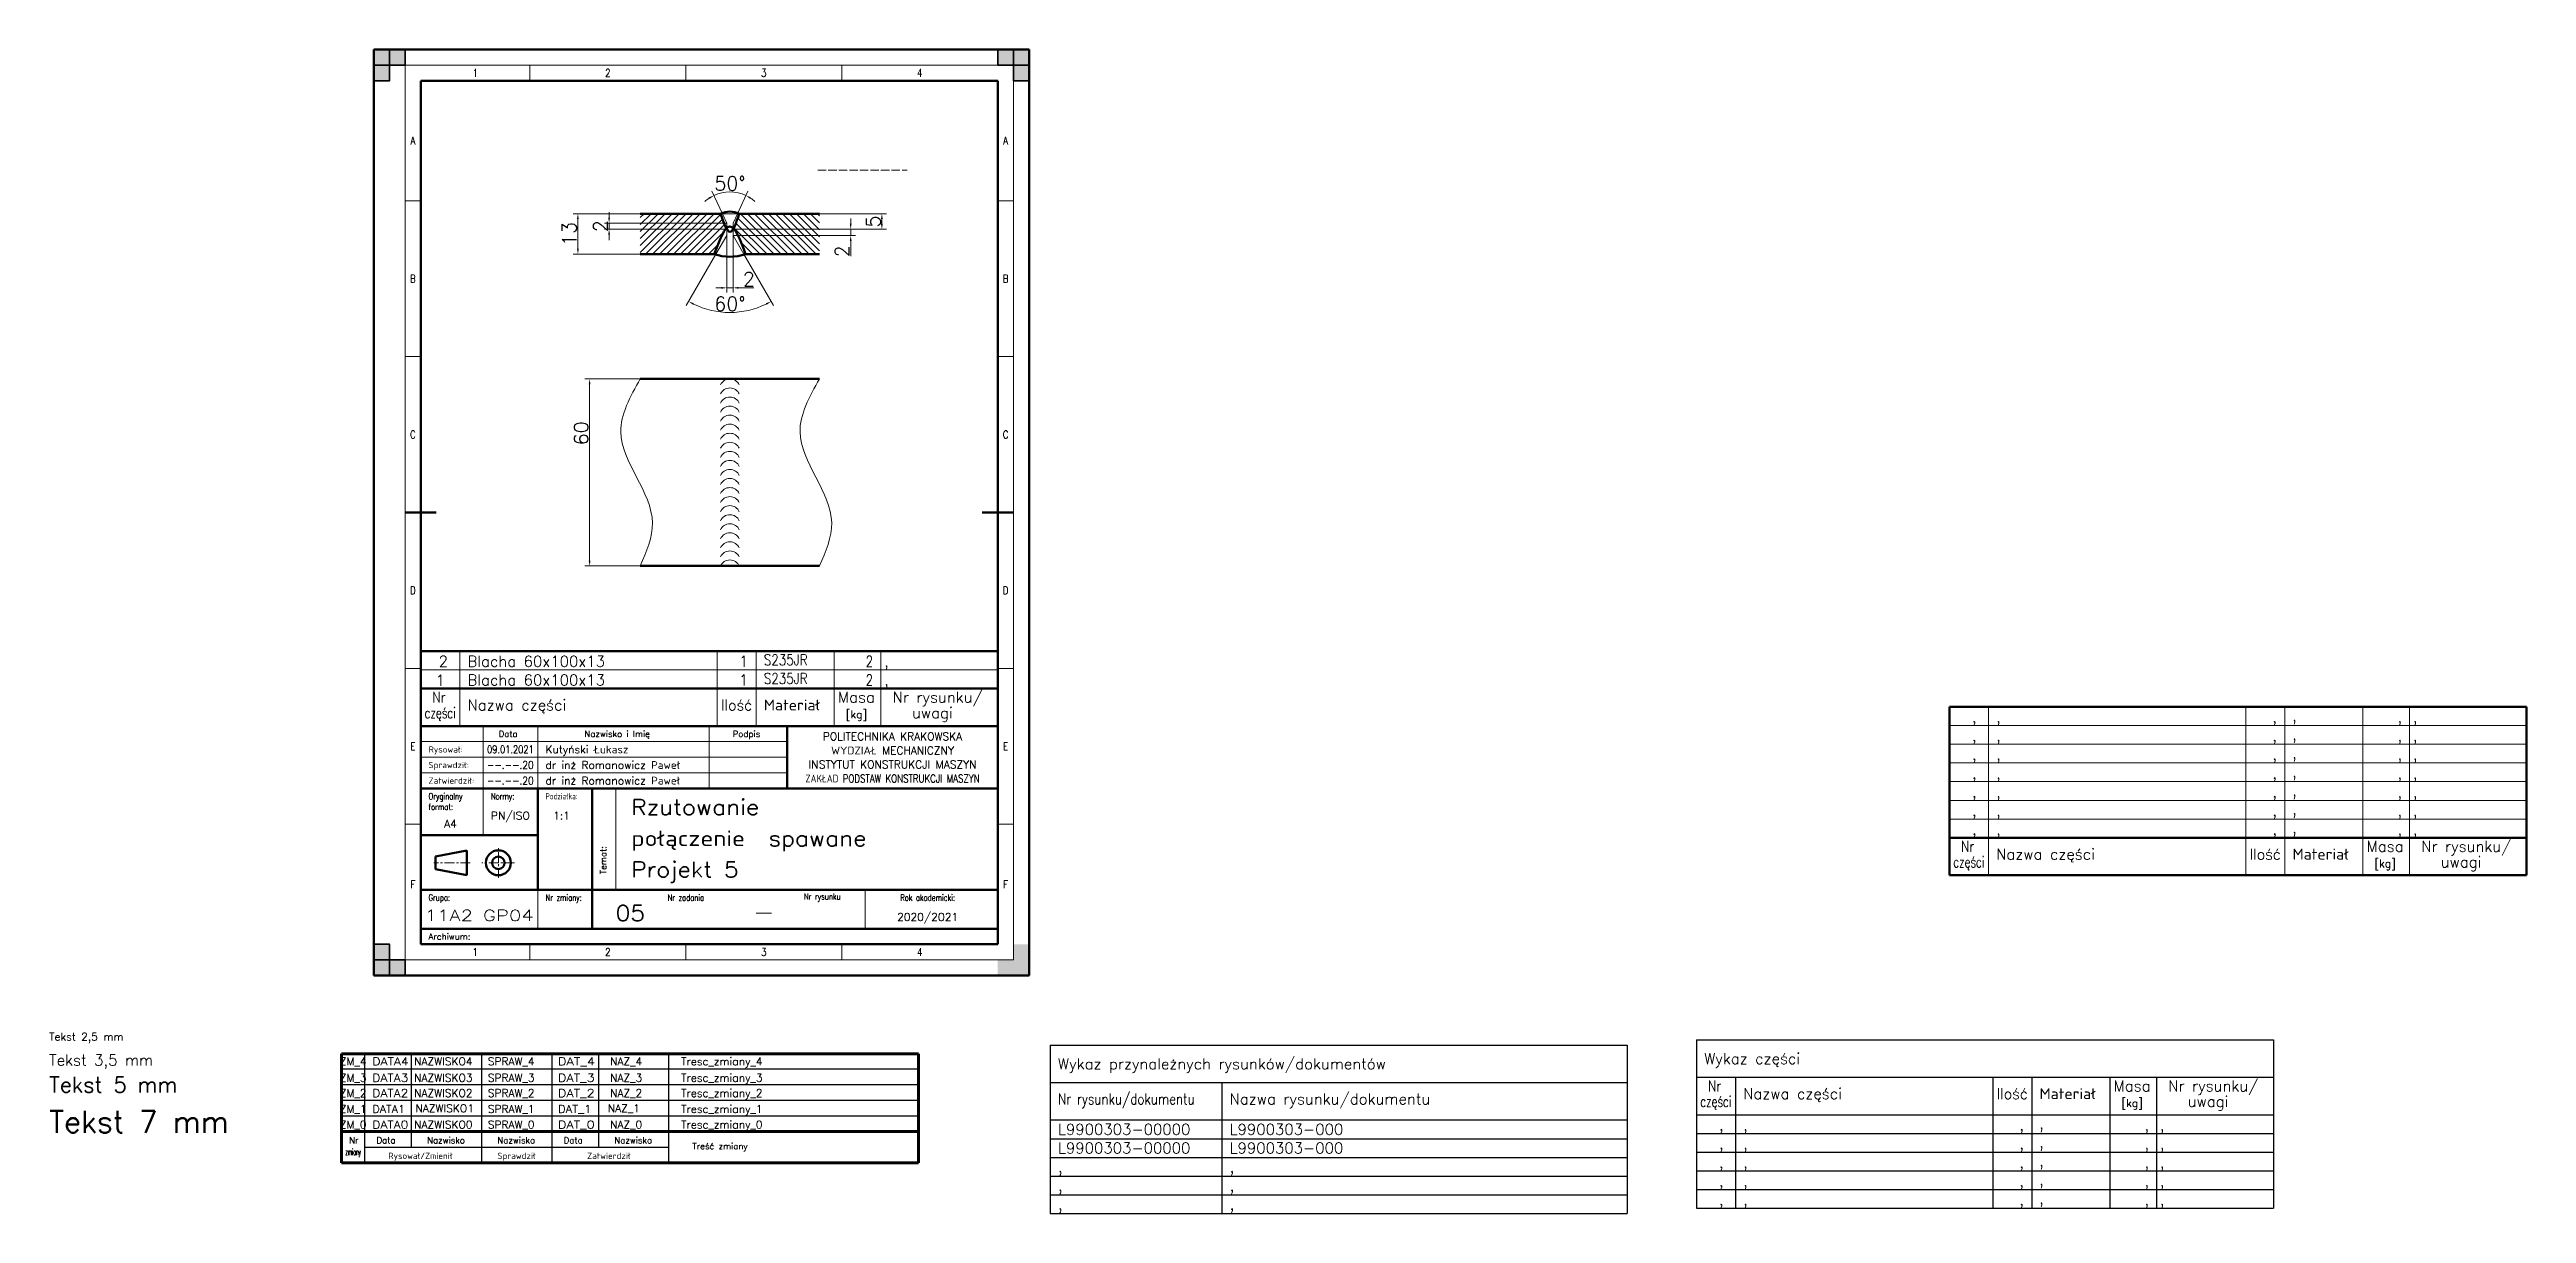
# Paper-space layout 'Layout1' of a CAD drawing. Extents: x -107 to 687, y -80 to 294.
# The model-space entities are those that its viewports show. They can reach past a viewport. Long polylines and large blocks are cut down to what shows.
import ezdxf
from ezdxf.enums import TextEntityAlignment as Align

# ---------------------------------------------------------------- set-up
doc = ezdxf.new("R2010")
doc.units = 0
for name, pattern in [('AM_ISO02W050', [7.5, 6, -1.5]), ('CENTER', [50.8, 31.75, -6.35, 6.35, -6.35]), ('HIDDEN', [9.525, 6.35, -3.175])]:
    doc.linetypes.add(name, pattern=pattern)
doc.layers.get('0').update_dxf_attribs({"linetype": 'CONTINUOUS', "lineweight": 35})
doc.layers.get('Defpoints').update_dxf_attribs({"linetype": 'CONTINUOUS'})
for name, color, linetype, lineweight in [('0A widoczne krawedzie i zarysy', 7, 'CONTINUOUS', 50), ('1 zarysy kladow miejscowych', 7, 'CONTINUOUS', 18), ('3 niewidoczne krawedzie', 6, 'HIDDEN', 18), ('5 wymiarowanie', 7, 'CONTINUOUS', 18), ('6 tekst 2.5mm', 7, 'CONTINUOUS', 25), ('6_35 tekst', 7, 'CONTINUOUS', 35), ('6_5 tekst', 11, 'CONTINUOUS', 50), ('6_7 tekst', 5, 'CONTINUOUS', 70), ('7 osie', 7, 'CENTER', 18), ('8 kreskowanie', 7, 'CONTINUOUS', 18), ('RAMKA', 7, 'CONTINUOUS', 15), ('TB_RYS', 7, 'CONTINUOUS', 15), ('TB_TEXT', 7, 'CONTINUOUS', 18)]:
    doc.layers.add(name, color=color, linetype=linetype, lineweight=lineweight)
for name, color, linetype in [('PRZYDOC0', 7, 'CONTINUOUS'), ('PRZYDOPL', 7, 'CONTINUOUS'), ('TABZMIAN', 7, 'CONTINUOUS'), ('WYKAZ_CZ', 7, 'CONTINUOUS'), ('WYKAZ_PL', 7, 'CONTINUOUS'), ('ZMIANYPL', 7, 'CONTINUOUS')]:
    doc.layers.add(name, color=color, linetype=linetype)
doc.styles.get("Standard").update_dxf_attribs({"font": 'simplex.shx'})
doc.dimstyles.new('STW25', dxfattribs={"dimscale": 0.5, "dimtxt": 5, "dimasz": 3.5, "dimexe": 3, "dimexo": 0, "dimgap": 1, "dimtad": 1, "dimdec": 1, "dimzin": 9, "dimdsep": 46, "dimtxsty": 'Standard', "dimcen": 0, "dimclrd": 256, "dimclre": 256, "dimclrt": 256, "dimadec": 1, "dimazin": 2, "dimtp": 0.1, "dimtm": 0.1, "dimtfac": 0.71, "dimtdec": 1, "dimtmove": 0, "dimatfit": 3, "dimfxl": 1, "dimtzin": 0, "dimlwd": -1, "dimlwe": -1, "dimarcsym": 0})

# ---------------------------------------------------------------- blocks, each defined once
blk = doc.blocks.new('PRZYDOC')
at = {"layer": 'PRZYDOC0'}
for p, q in [((-185, 0), (0, 0)), ((-185, 0), (-185, -54)), ((0, 0), (0, -54)), ((-185, -12), (0, -12)), ((-130, -12), (-130, -54)), ((-185, -24), (0, -24))]:
    blk.add_line(p, q, dxfattribs=at)
at = {"layer": 'PRZYDOC0', "color": 1}
for p, q in [((-185, -30), (0, -30)), ((-185, -36), (0, -36)), ((-185, -42), (0, -42)), ((-185, -48), (0, -48)), ((-185, -54), (0, -54))]:
    blk.add_line(p, q, dxfattribs=at)
at = {"layer": 'PRZYDOPL'}
for s, p in [('Wykaz przynależnych rysunków/dokumentów', (-182.5, -7.75)), ('Nazwa rysunku/dokumentu', (-127.5, -19)), ('L9900303-00000', (-182.5, -28.75)), ('L9900303-00000', (-182.5, -34.75)), ('L9900303-000', (-127.5, -28.75)), ('L9900303-000', (-127.5, -34.75)), (',', (-182.5, -40.75)), (',', (-182.5, -46.75)), (',', (-127.5, -40.75)), (',', (-127.5, -46.75)), (',', (-182.5, -52.75)), (',', (-127.5, -52.75))]:
    blk.add_text(s, height=3.5, dxfattribs=at).set_placement(p)
at = {"layer": 'PRZYDOPL', "width": 0.8}
blk.add_text('Nr rysunku/dokumentu', height=3.5, dxfattribs=at).set_placement((-182.5, -19))
blk = doc.blocks.new('WykazCzesci')
at = {"layer": 'WYKAZ_CZ'}
for p, q in [((-185, 0), (0, 0)), ((-185, 0), (-185, -54)), ((0, 0), (0, -54)), ((-185, -12), (0, -12)), ((-172.5, -12), (-172.5, -54)), ((-90, -12), (-90, -54)), ((-77.5, -12), (-77.5, -54)), ((-52.5, -12), (-52.5, -54)), ((-37.5, -12), (-37.5, -54)), ((-185, -24), (0, -24))]:
    blk.add_line(p, q, dxfattribs=at)
at = {"layer": 'WYKAZ_CZ', "color": 1}
for p, q in [((-185, -30), (0, -30)), ((-185, -42), (0, -42)), ((-185, -54), (0, -54))]:
    blk.add_line(p, q, dxfattribs=at)
at = {"layer": 'WYKAZ_CZ', "color": 2}
for p, q in [((-185, -36), (0, -36)), ((-185, -48), (0, -48))]:
    blk.add_line(p, q, dxfattribs=at)
at = {"layer": 'WYKAZ_PL'}
for s, p in [('Wykaz części', (-182.5, -7.75)), ('Nazwa części', (-170, -19)), ('Materiał', (-75, -19)), ('Masa', (-51.25, -16.5)), ('Nr rysunku/', (-33.75, -16.5)), ('uwagi', (-27.5, -21.5)), (',', (-170, -29)), (',', (-170, -35)), (',', (-170, -41)), (',', (-170, -47)), (',', (-170, -53))]:
    blk.add_text(s, height=3.5, dxfattribs=at).set_placement(p)
at = {"layer": 'WYKAZ_PL', "width": 0.8}
for s, p in [('Nr ', (-181.25, -16.5)), (',', (-75, -28.5)), (',', (-36.25, -29)), (',', (-75, -34.5)), (',', (-36.25, -35)), (',', (-75, -40.5)), (',', (-75, -46.5)), (',', (-36.25, -41)), (',', (-36.25, -47)), (',', (-75, -52.5)), (',', (-36.25, -53))]:
    blk.add_text(s, height=3.5, dxfattribs=at).set_placement(p)
at = {"layer": 'WYKAZ_PL'}
for s, width, p, p2 in [('Ilość', 0.9375, (-88.75, -19), (-78.75, -19)), ('części', 0.666667, (-183.75, -21.5), (-173.75, -21.5))]:
    blk.add_text(s, height=3.5, dxfattribs=dict(at, width=width)).set_placement(p, p2, align=Align.FIT)
at = {"layer": 'WYKAZ_PL', "color": 2}
blk.add_text('[kg]', height=2.5, dxfattribs=at).set_placement((-48.75, -21.5))
at = {"layer": 'WYKAZ_PL'}
for p in [(-176.25, -29), (-80, -29), (-176.25, -35), (-80, -35), (-176.25, -41), (-176.25, -47), (-80, -41), (-80, -47), (-176.25, -53), (-80, -53)]:
    blk.add_text(',', height=3.5, dxfattribs=at).set_placement(p, align=Align.RIGHT)
at = {"layer": 'WYKAZ_PL', "width": 0.8}
for p in [(-40, -29), (-40, -35), (-40, -41), (-40, -47), (-40, -53)]:
    blk.add_text(',', height=3.5, dxfattribs=at).set_placement(p, align=Align.RIGHT)
blk = doc.blocks.new('OPIS_TR1')
at = {"layer": 'TB_TEXT', "color": 2, "linetype": 'Continuous'}
for tag, width, p, p2 in [('Data', 1.880597, (-163.75, 61.25), (-148.75, 61.25)), ('Data', 1.880597, (-163.75, 56.25), (-148.75, 56.25)), ('Data', 1.880597, (-163.75, 51.25), (-148.75, 51.25)), ('Normy', 1.071429, (-162.5, 40), (-150, 40))]:
    blk.add_attdef(tag, text='', height=2.5, dxfattribs=dict(at, width=width)).set_placement(p, p2, align=Align.FIT)
for tag, p in [('Kreslarz', (-145, 62.5)), ('Kontroler', (-145, 57.5)), ('Decydent', (-145, 52.5)), ('Sciezka_dostepu', (-163.69, 2.5))]:
    blk.add_attdef(tag, text='', height=2.5, dxfattribs=at).set_placement(p, align=Align.MIDDLE_LEFT)
blk.add_attdef('Format', text='', height=2.5, dxfattribs=at).set_placement((-177.5, 36.67), align=Align.BOTTOM_LEFT)
blk.add_attdef('Skala', (-142.5, 40), '', height=2.5, dxfattribs=at)
at = {"layer": 'TB_TEXT', "color": 30, "linetype": 'Continuous', "width": 1.1}
for tag, p in [('LINIA_TYTULU_1', (-117.5, 40)), ('LINIA_TYTULU_2', (-117.5, 30)), ('LINIA_TYTULU_3', (-117.5, 20))]:
    blk.add_attdef(tag, text='', height=5, dxfattribs=at).set_placement(p, align=Align.BOTTOM_LEFT)
at = {"layer": 'TB_TEXT', "color": 7, "linetype": 'Continuous', "width": 2.1875}
blk.add_attdef('ZADANIE', text='', height=3.5, dxfattribs=at).set_placement((-183.75, 7.5), (-148.75, 7.5), align=Align.FIT)
at = {"layer": 'TB_TEXT', "color": 7, "linetype": 'Continuous'}
blk.add_attdef('REV', text='', height=3.5, dxfattribs=at).set_placement((-137.92, 7.5), align=Align.CENTER)
at = {"layer": 'TB_TEXT', "color": 30, "linetype": 'Continuous', "width": 1.1}
for tag, p in [('Z9900303', (-122.5, 7.5)), ('000', (-65, 7.5))]:
    blk.add_attdef(tag, p, '', height=5, dxfattribs=at)
at = {"layer": 'TB_TEXT', "color": 2, "linetype": 'Continuous'}
blk.add_attdef('Z9900313-999', text='', height=2.5, dxfattribs=at).set_placement((-22.5, 10), align=Align.TOP_CENTER)
blk = doc.blocks.new('TABRYS_1')
at = {"layer": '0A widoczne krawedzie i zarysy', "color": 7, "linetype": 'Continuous'}
for p, q in [((-185, 0), (-185, 70)), ((0, 70), (-185, 70)), ((-67.5, 50), (-67.5, 70)), ((0, 70), (0, 0)), ((0, 50), (-185, 50)), ((-147.5, 17.5), (-147.5, 50)), ((-130, 50), (-130, 5)), ((-185, 17.5), (0, 17.5)), ((0, 5), (-185, 5)), ((0, 0), (-185, 0))]:
    blk.add_line(p, q, dxfattribs=at)
at = {"layer": '0A widoczne krawedzie i zarysy', "linetype": 'Continuous'}
blk.add_line((-147.5, 35), (-185, 35), dxfattribs=at)
at = {"layer": 'TB_RYS', "linetype": 'Continuous'}
for p, q in [((-67.5, 65), (-185, 65)), ((-165, 50), (-165, 70)), ((-147.5, 50), (-147.5, 70)), ((-92.5, 50), (-92.5, 70)), ((-67.5, 60), (-185, 60)), ((-67.5, 55), (-185, 55)), ((-165, 35), (-165, 50)), ((-122.5, 17.5), (-122.5, 50))]:
    blk.add_line(p, q, dxfattribs=at)
at = {"layer": 'TB_RYS', "color": 7, "linetype": 'Continuous'}
for p, q in [((-147.5, 5), (-147.5, 17.5)), ((-42.5, 5), (-42.5, 17.5))]:
    blk.add_line(p, q, dxfattribs=at)
at = {"layer": 'TB_RYS'}
blk.add_line((-77.5, 10), (-72.5, 10), dxfattribs=at)
at = {"layer": 'TB_RYS', "linetype": 'Continuous'}
for s, p in [('Data', (-160, 67.5)), ('Nazwisko i Imię', (-132.5, 67.5)), ('Podpis', (-85, 67.5)), ('Sprawdził:', (-182.5, 57.5)), ('Rysował:', (-182.5, 62.5)), ('Zatwierdził:', (-182.5, 52.5)), ('Archiwum:', (-182.5, 2.5))]:
    blk.add_text(s, height=2, dxfattribs=at).set_placement(p, align=Align.MIDDLE_LEFT)
at = {"layer": 'TB_RYS'}
for s, p in [('POLITECHNIKA KRAKOWSKA', (-33.75, 64.67)), ('INSTYTUT KONSTRUKCJI MASZYN', (-33.75, 55.67)), ('WYDZIAŁ MECHANICZNY', (-33.75, 60.17))]:
    blk.add_text(s, height=2.5, dxfattribs=at).set_placement(p, align=Align.BOTTOM_CENTER)
at = {"layer": 'TB_RYS', "linetype": 'Continuous', "width": 0.8}
for s, p in [('Oryginalny', (-182.5, 47.5)), ('Normy:', (-162.5, 47.5)), ('Podziałka:', (-145, 47.5)), ('Grupa:', (-182.5, 15)), ('Nr zmiany:', (-145, 15))]:
    blk.add_text(s, height=2, dxfattribs=at).set_placement(p, align=Align.MIDDLE_LEFT)
at = {"layer": 'TB_RYS', "width": 0.81}
blk.add_text('ZAKŁAD PODSTAW KONSTRUKCJI MASZYN', height=2.5, dxfattribs=at).set_placement((-33.75, 51.17), align=Align.BOTTOM_CENTER)
at = {"layer": 'TB_RYS', "linetype": 'Continuous', "width": 0.8}
blk.add_text('format:', height=2, dxfattribs=at).set_placement((-182.5, 42.5), align=Align.BOTTOM_LEFT)
at = {"layer": 'TB_RYS', "linetype": 'Continuous'}
blk.add_text('Temat:', height=2, rotation=90, dxfattribs=at).set_placement((-127.5, 22.5), align=Align.TOP_LEFT)
at = {"layer": 'TB_RYS', "linetype": 'Continuous', "width": 0.8}
for s, p in [('Nr zadania', (-100, 15)), ('Nr rysunku', (-56.25, 15)), ('Rok akademicki:', (-22.5, 15))]:
    blk.add_text(s, height=2, dxfattribs=at).set_placement(p, align=Align.MIDDLE)
blk = doc.blocks.new('E')
for p, q in [((-32.73, 10.64), (-22.73, 12.64)), ((-32.73, 6.64), (-32.73, 10.64)), ((-22.73, 4.64), (-22.73, 12.64)), ((-32.73, 6.64), (-22.73, 4.64))]:
    blk.add_line(p, q)
for radius in [4, 2]:
    blk.add_circle((-12.6, 8.64), radius)
at = {"layer": '7 osie', "ltscale": 0.1}
for p, q in [((-21.62, 8.64), (-33.28, 8.64)), ((-7.4, 8.64), (-17.86, 8.64)), ((-12.6, 3.78), (-12.6, 13.32))]:
    blk.add_line(p, q, dxfattribs=at)
blk = doc.blocks.new('*U7')
at = {"layer": '5 wymiarowanie', "ltscale": 0.1}
blk.add_arc((0, -2.34), 3.31, 24.54671, 155.45329, dxfattribs=at)
blk = doc.blocks.new('*U8')
at = {"layer": '5 wymiarowanie', "color": 0, "linetype": 'ByBlock', "lineweight": -2, "transparency": 16777216}
for p in [(0, 0), (0, -2.9), (0, -5.81), (0, -8.71), (0, -11.62), (0, -14.52), (0, -17.42), (0, -20.33), (0, -23.23), (0, -26.13), (0, -29.04), (0, -31.94), (0, -34.85), (0, -37.75), (0, -40.65), (0, -43.56), (0, -46.46), (0, -49.36), (0, -52.27), (0, -55.17), (0, -58.08)]:
    blk.add_blockref('*U7', p, dxfattribs=at)
blk = doc.blocks.new('*D10')
at = {"layer": '5 wymiarowanie', "ltscale": 0.1, "transparency": 16777216}
for p, q in [((67.52, -20.17), (49.78, -20.17)), ((51.28, -21.92), (51.28, -78.42)), ((67.52, -80.17), (49.78, -80.17))]:
    blk.add_line(p, q, dxfattribs=at)
for points in [[(50.98, -21.92), (51.57, -21.92), (51.28, -20.17)], [(50.98, -78.42), (51.57, -78.42), (51.28, -80.17)]]:
    blk.add_solid(points, dxfattribs=at)
at = {"layer": 'Defpoints', "color": 0, "ltscale": 0.1, "transparency": 16777216}
for p in [(67.52, -20.17), (51.28, -80.17), (67.52, -80.17)]:
    blk.add_point(p, dxfattribs=at)
at = {"layer": '5 wymiarowanie', "ltscale": 0.1, "transparency": 16777216, "insert": (48.53, -37.61), "char_height": 4.5, "attachment_point": 5, "rotation": 90}
blk.add_mtext('60', dxfattribs=at)
blk = doc.blocks.new('*D11')
at = {"layer": '5 wymiarowanie', "ltscale": 0.1, "transparency": 16777216}
for p, q in [((67.52, 32.83), (46.02, 32.83)), ((47.52, 31.08), (47.52, 21.58)), ((67.52, 19.83), (46.02, 19.83))]:
    blk.add_line(p, q, dxfattribs=at)
for points in [[(47.23, 31.08), (47.81, 31.08), (47.52, 32.83)], [(47.23, 21.58), (47.81, 21.58), (47.52, 19.83)]]:
    blk.add_solid(points, dxfattribs=at)
at = {"layer": 'Defpoints', "color": 0, "ltscale": 0.1, "transparency": 16777216}
for p in [(67.52, 32.83), (47.52, 19.83), (67.52, 19.83)]:
    blk.add_point(p, dxfattribs=at)
at = {"layer": '5 wymiarowanie', "ltscale": 0.1, "transparency": 16777216, "insert": (44.77, 26.33), "char_height": 4.5, "attachment_point": 5, "rotation": 90}
blk.add_mtext('13', dxfattribs=at)
blk = doc.blocks.new('*D12')
at = {"layer": '5 wymiarowanie', "ltscale": 0.1, "transparency": 16777216}
for p, q in [((97.25, 25.83), (136.47, 25.83)), ((134.97, 27.83), (133.47, 27.83)), ((134.97, 29.58), (134.97, 31.33)), ((134.97, 27.83), (134.97, 25.83)), ((134.97, 24.08), (134.97, 19.15))]:
    blk.add_line(p, q, dxfattribs=at)
for points in [[(134.68, 29.58), (135.26, 29.58), (134.97, 27.83)], [(134.68, 24.08), (135.26, 24.08), (134.97, 25.83)]]:
    blk.add_solid(points, dxfattribs=at)
at = {"layer": 'Defpoints', "color": 0, "ltscale": 0.1, "transparency": 16777216}
for p in [(97.25, 25.83), (134.97, 27.83), (134.97, 25.83)]:
    blk.add_point(p, dxfattribs=at)
at = {"layer": '5 wymiarowanie', "ltscale": 0.1, "transparency": 16777216, "insert": (132.22, 20.74), "char_height": 4.5, "attachment_point": 5, "rotation": 90}
blk.add_mtext('2', dxfattribs=at)
blk = doc.blocks.new('*D13')
at = {"layer": '5 wymiarowanie', "ltscale": 0.1, "transparency": 16777216}
for p, q in [((95.25, 25.83), (95.25, 7.54)), ((97.25, 25.83), (97.25, 7.54)), ((93.5, 9.04), (91.75, 9.04)), ((95.25, 9.04), (97.25, 9.04)), ((99, 9.04), (103.93, 9.04))]:
    blk.add_line(p, q, dxfattribs=at)
for points in [[(93.5, 9.33), (93.5, 8.75), (95.25, 9.04)], [(99, 9.33), (99, 8.75), (97.25, 9.04)]]:
    blk.add_solid(points, dxfattribs=at)
at = {"layer": 'Defpoints', "color": 0, "ltscale": 0.1, "transparency": 16777216}
for p in [(95.25, 25.83), (97.25, 25.83), (97.25, 9.04)]:
    blk.add_point(p, dxfattribs=at)
at = {"layer": '5 wymiarowanie', "ltscale": 0.1, "transparency": 16777216, "insert": (102.34, 11.79), "char_height": 4.5, "attachment_point": 5}
blk.add_mtext('2', dxfattribs=at)
blk = doc.blocks.new('*D14')
at = {"layer": '5 wymiarowanie', "ltscale": 0.1, "transparency": 16777216}
for p, q in [((93.85, 32.83), (90.49, 40.02)), ((98.64, 32.83), (102, 40.02))]:
    blk.add_line(p, q, dxfattribs=at)
for start, end in [(65, 115), (123.28704, 131.57409), (48.42591, 56.71296)]:
    blk.add_arc((96.25, 27.69), 12.11, start, end, dxfattribs=at)
for points in [[(89.46, 38.06), (89.74, 37.55), (91.13, 38.66)], [(102.75, 37.55), (103.03, 38.06), (101.36, 38.66)]]:
    blk.add_solid(points, dxfattribs=at)
at = {"layer": 'Defpoints', "color": 0, "ltscale": 0.1, "transparency": 16777216}
for p in [(93.85, 32.83), (98, 39.67), (98.64, 32.83), (95.25, 29.83), (97.25, 29.83)]:
    blk.add_point(p, dxfattribs=at)
at = {"layer": '5 wymiarowanie', "ltscale": 0.1, "transparency": 16777216, "insert": (96.25, 42.55), "char_height": 4.5, "attachment_point": 5}
blk.add_mtext('50°', dxfattribs=at)
blk = doc.blocks.new('*D15')
at = {"layer": '5 wymiarowanie', "ltscale": 0.1, "transparency": 16777216}
for p, q in [((91.78, 19.83), (82.28, 3.38)), ((100.71, 19.83), (110.21, 3.38))]:
    blk.add_line(p, q, dxfattribs=at)
blk.add_arc((96.25, 27.56), 26.42, 243.79542, 296.20458, dxfattribs=at)
for points in [[(84.44, 3.6), (84.72, 4.11), (83.03, 4.68)], [(107.78, 4.11), (108.05, 3.6), (109.46, 4.68)]]:
    blk.add_solid(points, dxfattribs=at)
at = {"layer": 'Defpoints', "color": 0, "ltscale": 0.1, "transparency": 16777216}
for p in [(95.25, 25.83), (97.25, 25.83), (91.78, 19.83), (100.71, 19.83), (91.66, 1.54)]:
    blk.add_point(p, dxfattribs=at)
at = {"layer": '5 wymiarowanie', "ltscale": 0.1, "transparency": 16777216, "insert": (96.25, 3.89), "char_height": 4.5, "attachment_point": 5}
blk.add_mtext('60°', dxfattribs=at)
blk = doc.blocks.new('*D16')
at = {"layer": '5 wymiarowanie', "ltscale": 0.1, "transparency": 16777216}
for p, q in [((57.52, 31.58), (57.52, 33.33)), ((95.25, 29.83), (56.02, 29.83)), ((95.25, 27.83), (56.02, 27.83)), ((57.52, 29.83), (57.52, 27.83)), ((57.52, 26.08), (57.52, 24.33))]:
    blk.add_line(p, q, dxfattribs=at)
for points in [[(57.23, 31.58), (57.81, 31.58), (57.52, 29.83)], [(57.23, 26.08), (57.81, 26.08), (57.52, 27.83)]]:
    blk.add_solid(points, dxfattribs=at)
at = {"layer": 'Defpoints', "color": 0, "ltscale": 0.1, "transparency": 16777216}
for p in [(57.52, 27.83), (95.25, 29.83), (95.25, 27.83)]:
    blk.add_point(p, dxfattribs=at)
at = {"layer": '5 wymiarowanie', "ltscale": 0.1, "transparency": 16777216, "insert": (54.77, 28.83), "char_height": 4.5, "attachment_point": 5, "rotation": 90}
blk.add_mtext('2', dxfattribs=at)
blk = doc.blocks.new('*D17')
at = {"layer": '5 wymiarowanie', "ltscale": 0.1, "transparency": 16777216}
for p, q in [((93.85, 32.83), (146.47, 32.83)), ((97.24, 27.83), (146.47, 27.83)), ((144.97, 29.58), (144.97, 31.08))]:
    blk.add_line(p, q, dxfattribs=at)
for points in [[(144.68, 31.08), (145.26, 31.08), (144.97, 32.83)], [(144.68, 29.58), (145.26, 29.58), (144.97, 27.83)]]:
    blk.add_solid(points, dxfattribs=at)
at = {"layer": 'Defpoints', "color": 0, "ltscale": 0.1, "transparency": 16777216}
for p in [(93.85, 32.83), (144.97, 32.83), (97.24, 27.83)]:
    blk.add_point(p, dxfattribs=at)
at = {"layer": '5 wymiarowanie', "ltscale": 0.1, "transparency": 16777216, "insert": (142.22, 30.33), "char_height": 4.5, "attachment_point": 5, "rotation": 90}
blk.add_mtext('5', dxfattribs=at)

msp = doc.modelspace()

# ---------------------------------------------------------------- hatches: boundary and pattern name
at = {"layer": '8 kreskowanie', "ltscale": 0.1}
h = msp.add_hatch(dxfattribs=at)
h.set_pattern_fill('ANSI31', color=256, scale=0.5)
edge = h.paths.add_edge_path()
edge.add_spline(control_points=[(91.19, 19.83), (92.51, 23.3), (93.82, 26.76), (95.13, 28.13)], knot_values=[0, 0, 0, 0, 7.974075, 7.974075, 7.974075, 7.974075], degree=3, periodic=0)
edge.add_spline(control_points=[(95.13, 28.13), (94.5, 29.23), (93.87, 31.03), (93.23, 32.83)], knot_values=[0, 0, 0, 0, 4.056956, 4.056956, 4.056956, 4.056956], degree=3, periodic=0)
edge.add_line((93.23, 32.83), (67.52, 32.83))
edge.add_line((67.52, 32.83), (67.52, 19.83))
edge.add_line((67.52, 19.83), (91.19, 19.83))
h = msp.add_hatch(dxfattribs=at)
h.set_pattern_fill('ANSI31', color=256, scale=0.5, angle=90)
edge = h.paths.add_edge_path()
edge.add_line((124.97, 32.83), (99.26, 32.83))
edge.add_spline(control_points=[(99.26, 32.83), (98.64, 31.01), (98.02, 29.19), (97.4, 28.09)], knot_values=[8.97654, 8.97654, 8.97654, 8.97654, 13.07331, 13.07331, 13.07331, 13.07331], degree=3, periodic=0)
edge.add_spline(control_points=[(97.4, 28.09), (98.7, 26.7), (100, 23.26), (101.3, 19.83)], knot_values=[12.566569, 12.566569, 12.566569, 12.566569, 20.46536, 20.46536, 20.46536, 20.46536], degree=3, periodic=0)
edge.add_line((101.3, 19.83), (124.97, 19.83))
edge.add_line((124.97, 19.83), (124.97, 32.83))

# ---------------------------------------------------------------- linework, layer by layer
at = {"layer": '0A widoczne krawedzie i zarysy', "ltscale": 0.1}
for p, q in [((93.23, 32.83), (67.52, 32.83)), ((99.26, 32.83), (124.97, 32.83)), ((67.52, 19.83), (91.19, 19.83)), ((124.97, 19.83), (101.3, 19.83)), ((67.52, -20.17), (124.97, -20.17)), ((67.52, -80.17), (124.97, -80.17))]:
    msp.add_line(p, q, dxfattribs=at)
for centre, radius, start, end in [((96.25, 26.36), 7.14, 65.02775, 114.97225), ((96.25, 35.62), 16.58, 252.25927, 287.74073)]:
    msp.add_arc(centre, radius, start, end, dxfattribs=at)
for points in [[(93.23, 32.83), (96.29, 27.03), (99.26, 32.83)], [(91.19, 19.83), (96.25, 28.73), (101.3, 19.83)]]:
    msp.add_spline(points, degree=3, dxfattribs=at)
at = {"layer": '1 zarysy kladow miejscowych', "ltscale": 0.1}
for p, q in [((93.23, 32.83), (93.85, 32.83)), ((95.25, 29.83), (93.85, 32.83)), ((97.25, 29.83), (98.64, 32.83)), ((99.26, 32.83), (98.64, 32.83)), ((95.25, 25.83), (91.78, 19.83)), ((95.25, 27.93), (95.25, 29.83)), ((95.25, 27.93), (95.25, 25.83)), ((97.25, 27.93), (97.25, 29.83)), ((97.25, 27.93), (97.25, 25.83)), ((97.25, 25.83), (100.71, 19.83)), ((91.19, 19.83), (91.78, 19.83)), ((101.3, 19.83), (100.71, 19.83))]:
    msp.add_line(p, q, dxfattribs=at)
at = {"layer": '3 niewidoczne krawedzie', "ltscale": 0.1}
msp.add_line((57.52, 32.83), (57.52, 32.83), dxfattribs=at)
at = {"layer": '5 wymiarowanie', "linetype": 'AM_ISO02W050', "ltscale": 0.45}
msp.add_line((124.42, 46.74), (153.08, 46.74), dxfattribs=at)
at = {"layer": '5 wymiarowanie', "ltscale": 0.1}
for points in [[(67.52, -20.17), (61.26, -37.19), (71.42, -66.34), (67.52, -80.17)], [(124.97, -20.17), (118.72, -37.19), (128.88, -66.34), (124.97, -80.17)]]:
    msp.add_spline(points, degree=3, dxfattribs=at)

# ---------------------------------------------------------------- block references
at = {"layer": '5 wymiarowanie'}
msp.add_blockref('*U8', (96.25, -21.14), dxfattribs=at)

# ---------------------------------------------------------------- dimensions: what is measured, and where the dimension line sits
at = {"layer": '5 wymiarowanie', "ltscale": 0.1}
for base, line1, line2, picture, middle in [((98.0005, 39.6674), ((97.2454, 29.8299), (98.6443, 32.8299)), ((95.2454, 29.8299), (93.8465, 32.8299)), '*D14', (96.2454, 42.5452)), ((91.66, 1.54), ((97.25, 25.83), (100.71, 19.83)), ((95.25, 25.83), (91.78, 19.83)), '*D15', (96.25, 3.89))]:
    dim = msp.add_angular_dim_2l(base=base, line1=line1, line2=line2, dimstyle='STW25', override={"dimtxt": 9}, dxfattribs=at)
    dim.commit()
    dim.dimension.update_dxf_attribs({"geometry": picture, "text_midpoint": middle})
for base, p1, p2, picture, middle in [((47.52, 19.83), (67.52, 32.83), (67.52, 19.83), '*D11', (44.77, 26.33)), ((144.97, 32.83), (97.24, 27.83), (93.85, 32.83), '*D17', (142.22, 30.33)), ((134.97, 25.83), (134.97, 27.83), (97.25, 25.83), '*D12', (132.22, 20.74))]:
    dim = msp.add_linear_dim(base=base, p1=p1, p2=p2, angle=90, dimstyle='STW25', override={"dimtxt": 9}, dxfattribs=at)
    dim.commit()
    dim.dimension.update_dxf_attribs({"geometry": picture, "text_midpoint": middle})
for base, p1, p2, picture, middle in [((57.52, 27.83), (95.25, 29.83), (95.25, 27.83), '*D16', (57.52, 28.83)), ((51.28, -80.17), (67.52, -20.17), (67.52, -80.17), '*D10', (51.28, -37.61))]:
    dim = msp.add_linear_dim(base=base, p1=p1, p2=p2, angle=90, dimstyle='STW25', override={"dimtxt": 9}, dxfattribs=at)
    dim.commit()
    dim.dimension.update_dxf_attribs({"geometry": picture, "text_midpoint": middle, "dimtype": 160})
dim = msp.add_linear_dim(base=(97.25, 9.04), p1=(95.25, 25.83), p2=(97.25, 25.83), dimstyle='STW25', override={"dimtxt": 9}, dxfattribs=at)
dim.commit()
dim.dimension.update_dxf_attribs({"geometry": '*D13', "text_midpoint": (102.34, 11.79)})

psp = doc.layouts.get("Layout1")

# ---------------------------------------------------------------- hatches: boundary and pattern name
at = {"layer": '0A widoczne krawedzie i zarysy', "lineweight": 35, "ltscale": 0.1}
h = psp.add_hatch(color=256, dxfattribs=at)
h.dxf.hatch_style = 1
h.paths.add_polyline_path([(6.82, 293.83), (1.82, 293.83), (1.82, 288.83), (6.82, 288.83)])
h.paths.add_polyline_path([(1.82, 293.83), (-3.18, 293.83), (-3.18, 288.83), (1.82, 288.83)])
h.paths.add_polyline_path([(1.82, 288.83), (-3.18, 288.83), (-3.18, 283.83), (1.82, 283.83)])
h = psp.add_hatch(color=256, dxfattribs=at)
h.dxf.hatch_style = 1
h.paths.add_polyline_path([(196.82, 293.83), (201.82, 293.83), (201.82, 288.83), (196.82, 288.83)])
h.paths.add_polyline_path([(201.82, 293.83), (206.82, 293.83), (206.82, 288.83), (201.82, 288.83)])
h.paths.add_polyline_path([(201.82, 288.83), (206.82, 288.83), (206.82, 283.83), (201.82, 283.83)])
h = psp.add_hatch(color=256, dxfattribs=at)
h.dxf.hatch_style = 1
h.paths.add_polyline_path([(6.82, -3.18), (1.82, -3.18), (1.82, 1.82), (6.82, 1.82)])
h.paths.add_polyline_path([(1.82, -3.18), (-3.18, -3.18), (-3.18, 1.82), (1.82, 1.82)])
h.paths.add_polyline_path([(1.82, 1.82), (-3.18, 1.82), (-3.18, 6.82), (1.82, 6.82)])
h = psp.add_hatch(color=256, dxfattribs=at)
h.dxf.hatch_style = 1
h.paths.add_polyline_path([(196.82, -3.18), (201.82, -3.18), (201.82, 1.82), (196.82, 1.82)])
h.paths.add_polyline_path([(201.82, -3.18), (206.82, -3.18), (206.82, 1.82), (201.82, 1.82)])
h.paths.add_polyline_path([(201.82, 1.82), (206.82, 1.82), (206.82, 6.82), (201.82, 6.82)])

# ---------------------------------------------------------------- linework, layer by layer
at = {"layer": '0A widoczne krawedzie i zarysy', "color": 7, "linetype": 'Continuous'}
for p, q in [((-3.18, 293.83), (206.82, 293.83)), ((-3.18, -3.18), (-3.18, 293.83)), ((206.82, -3.18), (206.82, 293.83)), ((11.82, 283.83), (196.82, 283.83)), ((11.82, 6.82), (11.82, 283.83)), ((196.82, 6.82), (196.82, 283.83)), ((16.82, 145.33), (6.82, 145.33)), ((201.82, 145.33), (191.82, 145.33)), ((11.82, 6.82), (196.82, 6.82)), ((-3.18, -3.18), (206.82, -3.18))]:
    psp.add_line(p, q, dxfattribs=at)
at = {"layer": '0A widoczne krawedzie i zarysy', "color": 7}
for p, q in [((11.82, 130.83), (11.82, 76.83)), ((196.82, 130.83), (196.82, 76.83)), ((11.82, 100.83), (196.82, 100.83)), ((11.82, 88.83), (196.82, 88.83)), ((501.84, 82.99), (686.84, 82.99)), ((501.84, 82.99), (501.84, 28.99)), ((686.84, 82.99), (686.84, 28.99)), ((11.82, 76.83), (196.82, 76.83)), ((501.84, 40.99), (686.84, 40.99)), ((501.84, 28.99), (686.84, 28.99))]:
    psp.add_line(p, q, dxfattribs=at)
at = {"layer": '0A widoczne krawedzie i zarysy', "lineweight": 35, "ltscale": 0.1}
for points in [[(-3.18, 293.83), (6.82, 293.83), (6.82, 288.83), (-3.18, 288.83)], [(-3.18, 293.83), (1.82, 293.83), (1.82, 283.83), (-3.18, 283.83)], [(206.82, 293.83), (196.82, 293.83), (196.82, 288.83), (206.82, 288.83)], [(206.82, 293.83), (201.82, 293.83), (201.82, 283.83), (206.82, 283.83)], [(-3.18, -3.18), (1.82, -3.18), (1.82, 6.82), (-3.18, 6.82)], [(-3.18, -3.18), (6.82, -3.18), (6.82, 1.82), (-3.18, 1.82)]]:
    psp.add_lwpolyline(points, close=True, dxfattribs=at)
at = {"layer": 'RAMKA', "color": 7, "linetype": 'Continuous'}
for p, q in [((6.82, 288.83), (201.82, 288.83)), ((6.82, 1.82), (6.82, 288.83)), ((46.82, 283.83), (46.82, 288.83)), ((96.82, 283.83), (96.82, 288.83)), ((146.82, 283.83), (146.82, 288.83)), ((201.82, 1.82), (201.82, 288.83)), ((11.82, 245.33), (6.82, 245.33)), ((201.82, 245.33), (196.82, 245.33)), ((11.82, 195.33), (6.82, 195.33)), ((201.82, 195.33), (196.82, 195.33)), ((11.82, 95.33), (6.82, 95.33)), ((201.82, 95.33), (196.82, 95.33)), ((11.82, 45.33), (6.82, 45.33)), ((201.82, 45.33), (196.82, 45.33)), ((6.82, 1.82), (201.82, 1.82)), ((46.82, 1.82), (46.82, 6.82)), ((96.82, 1.82), (96.82, 6.82)), ((146.82, 1.82), (146.82, 6.82))]:
    psp.add_line(p, q, dxfattribs=at)
at = {"layer": 'TABZMIAN', "color": 7, "linetype": 'Continuous', "lineweight": 70}
for p, q in [((171.41, -28.27), (-13.59, -28.27)), ((-13.59, -63.27), (-13.59, -28.27)), ((171.41, -63.27), (171.41, -28.27)), ((171.41, -53.27), (-13.59, -53.27)), ((171.41, -63.27), (-13.59, -63.27))]:
    psp.add_line(p, q, dxfattribs=at)
at = {"layer": 'TABZMIAN', "color": 7, "linetype": 'Continuous'}
for p, q in [((-6.09, -63.27), (-6.09, -28.27)), ((8.91, -58.27), (8.91, -28.27)), ((31.41, -63.27), (31.41, -28.27)), ((53.91, -63.27), (53.91, -28.27)), ((68.91, -58.27), (68.91, -28.27)), ((91.41, -63.27), (91.41, -28.27)), ((171.41, -33.27), (-13.59, -33.27)), ((171.41, -38.27), (-13.59, -38.27)), ((171.41, -43.27), (-13.59, -43.27)), ((171.41, -48.27), (-13.59, -48.27)), ((-6.09, -58.27), (91.41, -58.27))]:
    psp.add_line(p, q, dxfattribs=at)
at = {"layer": 'TB_RYS', "color": 7}
for p, q in [((24.32, 100.83), (24.32, 76.83)), ((106.82, 100.83), (106.82, 76.83)), ((119.32, 100.83), (119.32, 76.83)), ((144.32, 100.83), (144.32, 76.83)), ((159.32, 100.83), (159.32, 76.83)), ((11.82, 94.83), (196.82, 94.83)), ((11.82, 88.83), (196.82, 88.83)), ((514.34, 82.99), (514.34, 28.99)), ((596.84, 82.99), (596.84, 28.99)), ((609.34, 82.99), (609.34, 28.99)), ((634.34, 82.99), (634.34, 28.99)), ((649.34, 82.99), (649.34, 28.99)), ((501.84, 76.99), (686.84, 76.99)), ((501.84, 70.99), (686.84, 70.99)), ((501.84, 70.99), (686.84, 70.99)), ((501.84, 64.99), (686.84, 64.99)), ((501.84, 58.99), (686.84, 58.99)), ((501.84, 52.99), (686.84, 52.99)), ((501.84, 46.99), (686.84, 46.99)), ((501.84, 40.99), (686.84, 40.99))]:
    psp.add_line(p, q, dxfattribs=at)

# ---------------------------------------------------------------- block references
for name, p in [('PRZYDOC', (398.61, -25.52)), ('WykazCzesci', (605.74, -23.84))]:
    psp.add_blockref(name, p)
at = {"layer": '0A widoczne krawedzie i zarysy', "ltscale": 0.1}
for name, p in [('TABRYS_1', (196.82, 6.82)), ('E', (49.32, 24.32))]:
    psp.add_blockref(name, p, dxfattribs=at)
at = {"layer": 'RAMKA'}
ref = psp.add_blockref('OPIS_TR1', (196.82, 6.82), dxfattribs=at)
ref.add_attrib('Kreslarz', 'Kutyński Łukasz', dxfattribs={"layer": 'TB_TEXT', "linetype": 'Continuous', "height": 2.5}).set_placement((51.82, 69.33), align=Align.MIDDLE_LEFT)
ref.add_attrib('Data', '09.01.2021', dxfattribs={"layer": 'TB_TEXT', "linetype": 'Continuous', "height": 2.5, "width": 0.782609}).set_placement((33.07, 68.08), (48.07, 68.08), align=Align.FIT)
ref.add_attrib('Kontroler', 'dr inż Romanowicz Paweł', dxfattribs={"layer": 'TB_TEXT', "linetype": 'Continuous', "height": 2.5}).set_placement((51.82, 64.33), align=Align.MIDDLE_LEFT)
ref.add_attrib('Data', '--.--.20', dxfattribs={"layer": 'TB_TEXT', "linetype": 'Continuous', "height": 2.5, "width": 0.797468}).set_placement((33.07, 63.08), (48.07, 63.08), align=Align.FIT)
ref.add_attrib('Decydent', 'dr inż Romanowicz Paweł', dxfattribs={"layer": 'TB_TEXT', "linetype": 'Continuous', "height": 2.5}).set_placement((51.82, 59.33), align=Align.MIDDLE_LEFT)
ref.add_attrib('Data', '--.--.20', dxfattribs={"layer": 'TB_TEXT', "linetype": 'Continuous', "height": 2.5, "width": 0.797468}).set_placement((33.07, 58.08), (48.07, 58.08), align=Align.FIT)
ref.add_attrib('LINIA_TYTULU_1', 'Rzutowanie', dxfattribs={"layer": 'TB_TEXT', "linetype": 'Continuous', "height": 5, "width": 1.1}).set_placement((79.32, 46.82), align=Align.BOTTOM_LEFT)
ref.add_attrib('LINIA_TYTULU_2', 'połączenie  spawane', dxfattribs={"layer": 'TB_TEXT', "linetype": 'Continuous', "height": 5, "width": 1.1}).set_placement((79.32, 36.83), align=Align.BOTTOM_LEFT)
ref.add_attrib('LINIA_TYTULU_3', 'Projekt 5', dxfattribs={"layer": 'TB_TEXT', "linetype": 'Continuous', "height": 5, "width": 1.1}).set_placement((79.32, 26.82), align=Align.BOTTOM_LEFT)
ref.add_attrib('Skala', '1:1', (54.32, 46.82), dxfattribs={"layer": 'TB_TEXT', "linetype": 'Continuous', "height": 2.5})
ref.add_attrib('ZADANIE', '11A2 GP04', dxfattribs={"layer": 'TB_TEXT', "color": 7, "linetype": 'Continuous', "height": 3.5, "width": 1.235294}).set_placement((13.07, 14.33), (48.07, 14.33), align=Align.FIT)
ref.add_attrib('Z9900303', '05', (74.32, 14.33), dxfattribs={"layer": 'TB_TEXT', "linetype": 'Continuous', "height": 5, "width": 1.1})
ref.add_attrib('Normy', 'PN/ISO', dxfattribs={"layer": 'TB_TEXT', "linetype": 'Continuous', "height": 2.5, "width": 0.963303}).set_placement((34.32, 46.82), (46.82, 46.82), align=Align.FIT)
ref.add_attrib('Format', 'A4', dxfattribs={"layer": 'TB_TEXT', "linetype": 'Continuous', "height": 2.5}).set_placement((19.32, 43.49), align=Align.BOTTOM_LEFT)
ref.add_attrib('Z9900313-999', '2020/2021', dxfattribs={"layer": 'TB_TEXT', "linetype": 'Continuous', "height": 2.5}).set_placement((174.32, 16.82), align=Align.TOP_CENTER)

# ---------------------------------------------------------------- texts
at = {"layer": '6 tekst 2.5mm'}
psp.add_text('Tekst 2,5 mm', height=2.5, dxfattribs=at).set_placement((-107.27, -24.07))
at = {"layer": '6_35 tekst'}
psp.add_text('Tekst 3,5 mm', height=3.5, dxfattribs=at).set_placement((-107.27, -32.07))
at = {"layer": '6_5 tekst'}
psp.add_text('Tekst 5 mm', height=5, dxfattribs=at).set_placement((-107.27, -40.72))
at = {"layer": '6_7 tekst'}
psp.add_text('Tekst 7 mm', height=7, dxfattribs=at).set_placement((-107.27, -53.6))
at = {"layer": 'RAMKA', "color": 7, "linetype": 'Continuous', "width": 0.8}
for s, p in [('1', (29.32, 286.33)), ('2', (71.81, 286.33)), ('3', (121.81, 286.33)), ('4', (171.81, 286.33)), ('A', (9.31, 264.58)), ('A', (199.31, 264.58)), ('B', (9.32, 220.33)), ('B', (199.32, 220.33)), ('C', (9.32, 170.33)), ('C', (199.32, 170.33)), ('D', (9.32, 120.33)), ('D', (199.32, 120.33)), ('E', (9.32, 70.33)), ('E', (199.32, 70.33)), ('F', (9.32, 26.08)), ('F', (199.32, 26.08)), ('1', (29.32, 4.33)), ('2', (71.81, 4.33)), ('3', (121.81, 4.33)), ('4', (171.81, 4.33))]:
    psp.add_text(s, height=2.5, dxfattribs=at).set_placement(p, align=Align.MIDDLE)
at = {"layer": 'TB_RYS', "color": 7}
for s, p in [('2', (20.57, 95.83)), ('1', (116.82, 95.83)), ('1', (19.58, 89.71)), ('1', (116.82, 89.83)), (',', (510.59, 77.99)), (',', (510.59, 71.99)), (',', (606.84, 77.99)), (',', (606.84, 71.99)), (',', (510.59, 65.99)), (',', (606.84, 65.99)), (',', (510.59, 59.99)), (',', (606.84, 59.99)), (',', (510.59, 53.99)), (',', (510.59, 47.99)), (',', (606.84, 53.99)), (',', (606.84, 47.99)), (',', (510.59, 41.99)), (',', (606.84, 41.99))]:
    psp.add_text(s, height=3.5, dxfattribs=at).set_placement(p, align=Align.RIGHT)
for s, height, p in [('Blacha 60x100x13', 3.5, (26.82, 95.83)), ('Blacha 60x100x13', 3.5, (26.82, 89.83)), ('Masa', 3.5, (145.57, 84.33)), ('Nr rysunku/', 3.5, (163.07, 84.33)), ('Nazwa części', 3.5, (26.82, 81.83)), ('Materiał', 3.5, (121.82, 81.83)), ('[kg]', 2.5, (148.07, 79.32)), ('uwagi', 3.5, (169.32, 79.32)), (',', 3.5, (516.84, 77.99)), (',', 3.5, (516.84, 71.99)), (',', 3.5, (516.84, 65.99)), (',', 3.5, (516.84, 59.99)), (',', 3.5, (516.84, 53.99)), (',', 3.5, (516.84, 47.99)), (',', 3.5, (516.84, 41.99)), ('Masa', 3.5, (635.59, 36.49)), ('Nr rysunku/', 3.5, (653.09, 36.49)), ('Nazwa części', 3.5, (516.84, 33.99)), ('Materiał', 3.5, (611.84, 33.99)), ('[kg]', 2.5, (638.09, 31.49)), ('uwagi', 3.5, (659.34, 31.49))]:
    psp.add_text(s, height=height, dxfattribs=at).set_placement(p)
at = {"layer": 'TB_RYS', "color": 7, "width": 0.8}
for s, p in [('S235JR', (121.82, 96.33)), (',', (160.57, 95.83)), ('Nr ', (15.57, 84.33)), ('S235JR', (121.82, 90.33)), (',', (160.57, 89.83)), (',', (611.84, 78.49)), (',', (611.84, 72.49)), (',', (650.59, 77.99)), (',', (650.59, 71.99)), (',', (611.84, 66.49)), (',', (650.59, 65.99)), (',', (611.84, 60.49)), (',', (650.59, 59.99)), (',', (611.84, 54.49)), (',', (611.84, 48.49)), (',', (650.59, 53.99)), (',', (650.59, 47.99)), ('Nr ', (505.59, 36.49)), (',', (611.84, 42.49)), (',', (650.59, 41.99))]:
    psp.add_text(s, height=3.5, dxfattribs=at).set_placement(p)
for s, p in [('2', (156.82, 95.83)), ('2', (156.82, 89.83)), (',', (646.84, 77.99)), (',', (646.84, 71.99)), (',', (646.84, 65.99)), (',', (646.84, 59.99)), (',', (646.84, 53.99)), (',', (646.84, 47.99)), (',', (646.84, 41.99))]:
    psp.add_text(s, height=3.5, dxfattribs=at).set_placement(p, align=Align.RIGHT)
at = {"layer": 'TB_RYS', "color": 7}
for s, width, p, p2 in [('części', 0.666667, (13.07, 79.32), (23.07, 79.32)), ('Ilość', 0.9375, (108.07, 81.83), (118.07, 81.83)), ('części', 0.666667, (503.09, 31.49), (513.09, 31.49)), ('Ilość', 0.9375, (598.09, 33.99), (608.09, 33.99))]:
    psp.add_text(s, height=3.5, dxfattribs=dict(at, width=width)).set_placement(p, p2, align=Align.FIT)
at = {"layer": 'ZMIANYPL', "color": 7}
for s, p in [('Nr', (-11.09, -57.02)), ('Data', (-2.34, -57.02)), ('Nazwisko', (13.91, -57.02)), ('Nazwisko', (36.41, -57.02)), ('Data', (57.66, -57.02)), ('Nazwisko', (73.91, -57.02)), ('Rysował/Zmienił', (1.41, -62.02)), ('Sprawdził', (36.41, -62.02)), ('Zatwierdził', (65.16, -62.02))]:
    psp.add_text(s, height=2, dxfattribs=at).set_placement(p)
at = {"layer": 'ZMIANYPL', "color": 7, "width": 0.495283}
psp.add_text('zmiany', height=2, dxfattribs=at).set_placement((-12.34, -60.77), (-7.34, -60.77), align=Align.FIT)
at = {"layer": 'ZMIANYPL', "color": 7}
psp.add_text('Treść zmiany', height=2, dxfattribs=at).set_placement((98.91, -59.52), align=Align.BOTTOM_LEFT)
for tag, text, p in [('ZM_4', '', (-9.86, -30.74)), ('NAZ_4', '', (77.71, -30.74)), ('ZM_3', '', (-9.86, -36)), ('ZM_2', '', (-9.86, -40.91)), ('NAZ_3', '', (77.71, -36)), ('NAZ_2', '', (77.71, -40.91)), ('ZM_1', '', (-9.86, -46)), ('NAZ_1', '', (76.95, -45.77)), ('ZM_0', '0', (-9.86, -51)), ('NAZ_0', '', (77.71, -51))]:
    psp.add_attdef(tag, text=text, height=2.5, dxfattribs=at).set_placement(p, align=Align.MIDDLE_CENTER)
for tag, p, p2 in [('DATA4', (-3.68, -31.99), (7.98, -31.99)), ('DAT_4', (55.82, -31.99), (67.72, -31.99)), ('DATA3', (-3.68, -37.25), (7.86, -37.25)), ('DATA2', (-3.68, -42.16), (7.86, -42.16)), ('DAT_3', (55.82, -37.25), (67.6, -37.25)), ('DAT_2', (55.82, -42.16), (67.6, -42.16)), ('DATA1', (-3.68, -47.25), (6.79, -47.25)), ('DAT_1', (55.82, -47.25), (66.53, -47.25)), ('DATA0', (-3.68, -52.25), (7.86, -52.25)), ('DAT_0', (55.82, -52.25), (67.6, -52.25))]:
    psp.add_attdef(tag, text='', height=2.5, dxfattribs=at).set_placement(p, p2, align=Align.FIT)
for tag, p in [('NAZWISKO4', (9.71, -30.74)), ('SPRAW_4', (33.32, -30.74)), ('Tresc_zmiany_4', (95.32, -30.74)), ('NAZWISKO3', (9.71, -36)), ('NAZWISKO2', (9.71, -40.91)), ('SPRAW_3', (33.32, -36)), ('SPRAW_2', (33.32, -40.91)), ('Tresc_zmiany_3', (95.32, -36)), ('Tresc_zmiany_2', (95.32, -40.91)), ('NAZWISKO1', (10.16, -45.77)), ('SPRAW_1', (33.32, -46)), ('Tresc_zmiany_1', (95.32, -46)), ('NAZWISKO0', (9.71, -51)), ('SPRAW_0', (33.32, -51)), ('Tresc_zmiany_0', (95.32, -51))]:
    psp.add_attdef(tag, text='', height=2.5, dxfattribs=at).set_placement(p, align=Align.MIDDLE_LEFT)

# ---------------------------------------------------------------- viewports
at = {"layer": '5 wymiarowanie', "ltscale": 0.1, "view_target_point": (189.09, 148.5)}
psp.add_viewport(center=(104.32, 180.33), size=(185, 207), view_center_point=(-99.46, -176.51), view_height=207, dxfattribs=at)

doc.saveas('drawing.dxf')
